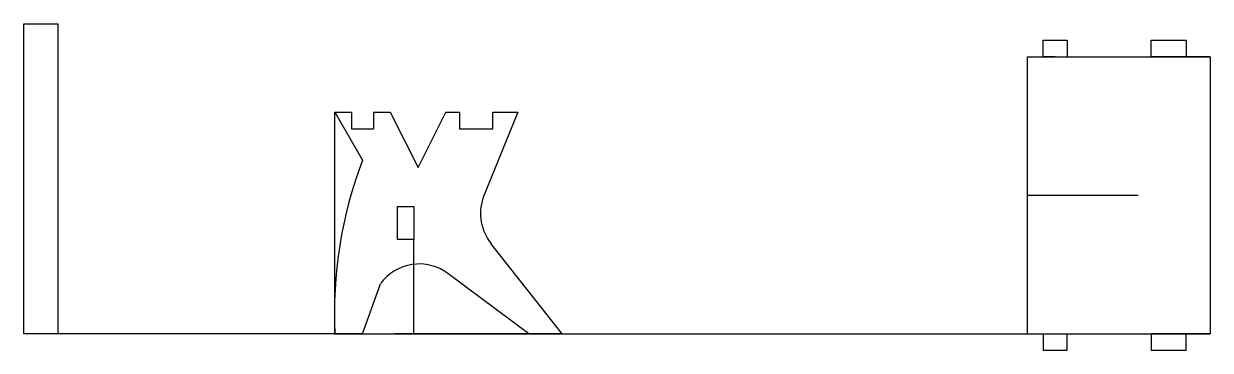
# Model space of a CAD drawing. Header units: millimetres. Extents: x -56 to 158, y -3 to 56.
import ezdxf

# ---------------------------------------------------------------- set-up
doc = ezdxf.new("R2010")
doc.units = ezdxf.units.MM
doc.header["$MEASUREMENT"] = 0
doc.layers.add('MESA v9_Sketch1', color=7, linetype='Continuous')

msp = doc.modelspace()

# ---------------------------------------------------------------- linework, layer by layer
at = {"layer": 'MESA v9_Sketch1'}
for p, q in [((-56.16, 0), (-56.16, 56)), ((-56.16, 56), (-50, 56)), ((-50, 56), (-50, 0)), ((127.84, 50), (127.84, 53)), ((127.84, 53), (132.16, 53)), ((132.16, 53), (132.16, 50)), ((147.35, 50), (147.35, 53)), ((147.35, 53), (153.67, 53)), ((153.67, 53), (153.67, 50)), ((125, 0), (125, 50)), ((125, 50), (127.84, 50)), ((125, 50), (135, 50)), ((130, 50), (127.84, 50)), ((132.16, 50), (147.35, 50)), ((135, 50), (145.01, 50)), ((145.01, 50), (158.01, 50)), ((151.51, 50), (147.35, 50)), ((158.01, 50), (151.51, 50)), ((153.67, 50), (158.01, 50)), ((158.01, 50), (158.01, 0)), ((0, 40), (3, 40)), ((0, 40), (3, 40)), ((0, 0), (0, 40)), ((0, 40), (5, 31.34)), ((3, 40), (3, 37)), ((7, 40), (10, 40)), ((7, 40), (7, 37)), ((7, 40), (10, 40)), ((10, 40), (15.01, 30)), ((15.01, 30), (20.01, 40)), ((20.01, 40), (22.51, 40)), ((22.51, 40), (22.51, 37)), ((33.01, 40), (26.72, 24.48)), ((28.51, 40), (33.01, 40)), ((28.51, 37), (28.51, 40)), ((3, 37), (7, 37)), ((22.51, 37), (28.51, 37)), ((125, 25), (145, 25)), ((125, 0), (125, 25)), ((11.28, 17), (11.28, 23)), ((11.28, 23), (14.28, 23)), ((14.28, 23), (14.28, 17)), ((14.28, 17), (11.28, 17)), ((14.28, 0), (14.28, 17)), ((41, 0), (28.18, 16.29)), ((35, 0), (20.4, 10.88)), ((5, 0), (8.25, 9.03)), ((-50, 0), (-56.16, 0)), ((0, 0), (-50, 0)), ((5, 0), (-1, 0)), ((0, 0), (5, 0)), ((5, 0), (35, 0)), ((35, 0), (10.79, 0)), ((41, 0), (14.28, 0)), ((35, 0), (41, 0)), ((41, 0), (125, 0)), ((125, 0), (127.84, 0)), ((125, 0), (158.01, 0)), ((132.16, 0), (147.35, 0)), ((151.51, 0), (147.35, 0)), ((147.35, 0), (147.35, -3)), ((158.01, 0), (151.51, 0)), ((153.67, -3), (153.67, 0)), ((153.67, 0), (158.01, 0)), ((127.84, 0), (127.84, -3)), ((132.16, -3), (132.16, 0)), ((127.84, -3), (132.16, -3)), ((147.35, -3), (153.67, -3))]:
    msp.add_line(p, q, dxfattribs=at)
for centre, radius, start, end in [((78.23, 3.59), 78.32, 159.2454, 182.6252), ((35.14, 21.76), 8.85, 162.0546, 218.2), ((15.24, 3.96), 8.64, 53.3, 144.0077)]:
    msp.add_arc(centre, radius, start, end, dxfattribs=at)
msp.add_point((0, 0), dxfattribs=at)

doc.saveas('drawing.dxf')
